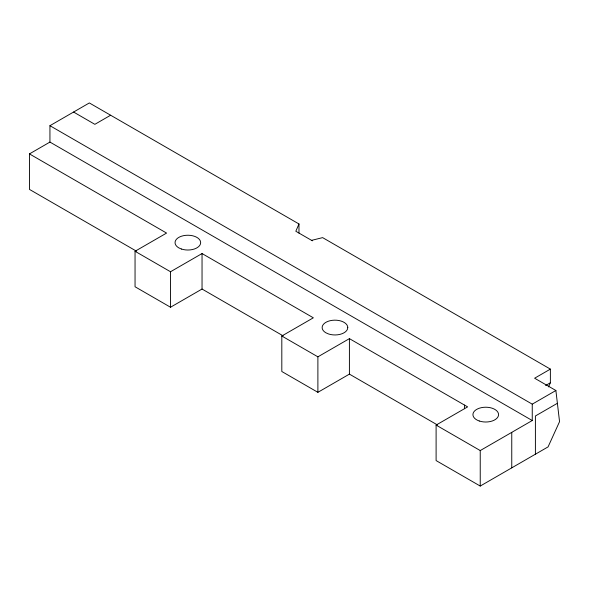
<?xml version="1.0" encoding="UTF-8"?>
<svg xmlns="http://www.w3.org/2000/svg" width="589" height="589" viewBox="0 0 589 589"><rect width="100%" height="100%" fill="white"/><g stroke="black" fill="none" stroke-linecap="round" stroke-linejoin="round"><path stroke-width="0.88" d="M49.94 125.693L532.25 404.157L532.25 420.531L49.94 142.074L49.94 125.693L89.344 102.942L298.976 223.975L295.825 231.256L312.376 240.813M548.484 386.921L550.376 382.769L550.376 369.119L322.617 237.625L311.588 240.356M136.457 251.179L29.45 189.393L29.45 153.906L49.94 142.074M110.622 115.23L94.858 124.331L73.581 112.043M283.132 335.855L202.042 289.037L170.515 307.237L135.05 286.762L135.05 251.275L166.577 233.075L29.45 153.906M135.05 251.275L170.515 271.75L202.042 253.55L313.341 317.81L281.814 336.01L281.814 371.497L317.891 392.326L349.41 374.125L437.494 424.978M281.814 336.01L317.891 356.831L349.41 338.638L467.629 406.881L436.103 425.081L436.103 460.576L480.234 486.058L548.072 446.889L559.55 421.658L555.891 390.507L534.613 378.219L550.376 369.119M545.62 385.515L550.376 382.769M532.25 404.157L555.891 390.507M557.393 403.288L535.401 415.981L535.401 454.207M436.103 425.081L480.234 450.563L532.25 420.531M511.76 432.363L511.76 467.857M480.234 450.563L480.234 486.058M464.471 405.063L464.471 408.707M349.41 338.638L349.41 374.125M317.891 356.831L317.891 392.326M298.976 223.975L298.976 233.075M202.042 253.55L202.042 289.037M170.515 271.75L170.515 307.237M347.782 327.565L347.348 329.479A12.818 7.399 0 0 1 328.559 333.97L325.901 332.8A12.818 7.399 0 0 1 330.061 320.725A12.818 7.399 0 0 1 347.782 327.565M181.471 249.044L178.813 247.873A12.818 7.399 0 0 1 181.419 236.233A12.818 7.399 0 0 1 200.231 240.702L200.672 242.616A12.818 7.399 0 0 1 181.471 249.044M479.269 421.002A12.818 7.399 0 0 0 498.566 414.671A12.818 7.399 0 0 0 479.417 408.184A12.818 7.399 0 0 0 479.269 421.002"/></g></svg>
